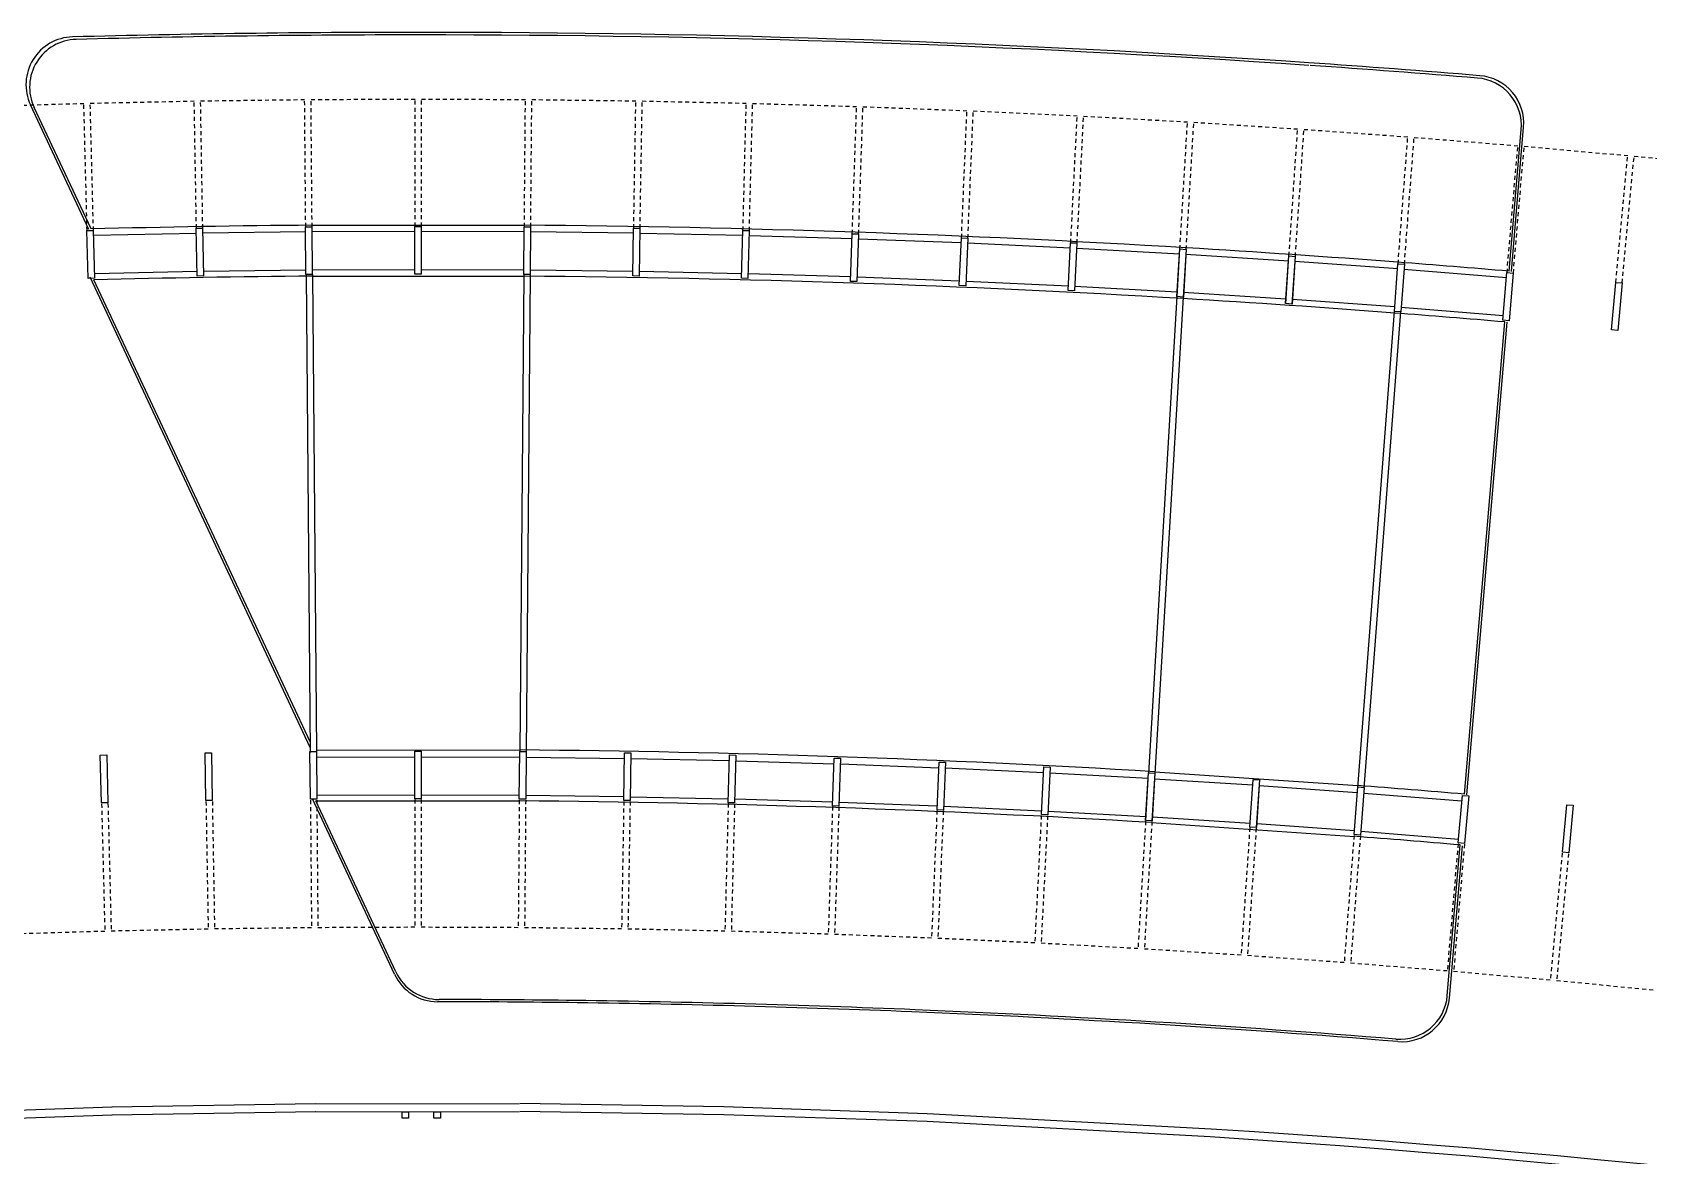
# Model space of a CAD drawing. Header units: millimetres. Extents: x 2958 to 3256, y 1036 to 1150.
# Drawn here: x 3100.3 to 3151.1, y 1085.3 to 1120.6 of the extents above; entities that cross this region are included whole.
import ezdxf

# ---------------------------------------------------------------- set-up
doc = ezdxf.new("R2010")
doc.units = ezdxf.units.MM
doc.linetypes.add('HIDDEN2', pattern=[0.1875, 0.125, -0.0625])
for name, color, linetype in [('AR-ALV-VT1', 2, 'Continuous'), ('BANC', 2, 'Continuous'), ('ESTR', 3, 'Continuous'), ('PISO', 1, 'Continuous'), ('PROJ', 1, 'HIDDEN2')]:
    doc.layers.add(name, color=color, linetype=linetype)

# ---------------------------------------------------------------- blocks, each defined once
blk = doc.blocks.new('PILAR-SLC')
for points in [[(0.197, -26.487), (0.197, -27.987), (-0.003, -27.987), (-0.003, -26.487)], [(0.197, -42.97), (0.197, -44.47), (-0.003, -44.47), (-0.003, -42.97)]]:
    blk.add_lwpolyline(points, close=True)

msp = doc.modelspace()

# ---------------------------------------------------------------- linework, layer by layer
at = {"layer": 'AR-ALV-VT1'}
for points in [[(3222.975, 1070.43, 0.05916), (3137.339, 1086.096), (3128.416, 1086.579), (3122.021, 1086.792)], [(3222.77, 1070.21, 0.058865), (3137.299, 1085.848), (3128.407, 1086.329)]]:
    msp.add_lwpolyline(points, format="xyb", dxfattribs=at)
at = {"layer": 'BANC'}
for p, q in [((3096.396, 1086.579), (3102.797, 1086.793)), ((3096.404, 1086.329), (3102.805, 1086.543)), ((3102.791, 1086.792), (3109.195, 1086.897)), ((3102.795, 1086.542), (3109.199, 1086.647)), ((3109.189, 1086.896), (3115.594, 1086.892)), ((3109.189, 1086.646), (3115.594, 1086.642)), ((3111.914, 1086.642), (3112.114, 1086.642)), ((3111.914, 1086.442), (3111.914, 1086.642)), ((3112.114, 1086.442), (3111.914, 1086.442)), ((3112.114, 1086.642), (3112.114, 1086.442)), ((3112.914, 1086.642), (3113.114, 1086.642)), ((3112.914, 1086.442), (3112.914, 1086.642)), ((3113.114, 1086.442), (3112.914, 1086.442)), ((3113.114, 1086.642), (3113.114, 1086.442)), ((3122.017, 1086.542), (3115.613, 1086.647)), ((3122.021, 1086.792), (3115.617, 1086.897)), ((3128.407, 1086.329), (3122.017, 1086.542))]:
    msp.add_line(p, q, dxfattribs=at)
at = {"layer": 'PISO'}
for p, q in [((3102.068, 1114.359), (3100.235, 1118.273)), ((3102.137, 1114.376), (3100.348, 1118.196)), ((3146.699, 1113.048), (3147.078, 1117.495)), ((3146.769, 1113.042), (3147.155, 1117.569)), ((3109.097, 1114.493), (3115.736, 1114.493)), ((3102.216, 1114.177), (3105.452, 1114.246)), ((3105.649, 1114.25), (3108.886, 1114.291)), ((3109.083, 1114.293), (3112.32, 1114.306)), ((3112.517, 1114.306), (3115.754, 1114.293)), ((3115.951, 1114.291), (3119.188, 1114.25)), ((3119.385, 1114.246), (3122.621, 1114.177)), ((3122.818, 1114.172), (3126.054, 1114.076)), ((3126.251, 1114.069), (3129.485, 1113.945)), ((3129.682, 1113.937), (3132.916, 1113.785)), ((3133.117, 1113.925), (3132.917, 1113.935)), ((3133.113, 1113.775), (3136.344, 1113.596)), ((3136.542, 1113.584), (3139.772, 1113.378)), ((3139.969, 1113.364), (3143.197, 1113.13)), ((3109.023, 1098.089), (3102.108, 1112.859)), ((3102.248, 1112.978), (3105.47, 1113.046)), ((3105.671, 1113.05), (3108.893, 1113.091)), ((3108.896, 1112.941), (3109.024, 1097.932)), ((3109.095, 1113.093), (3112.317, 1113.106)), ((3109.096, 1112.943), (3109.224, 1097.933)), ((3109.097, 1112.893), (3115.736, 1112.893)), ((3112.518, 1113.106), (3115.741, 1113.093)), ((3115.736, 1112.943), (3115.609, 1097.933)), ((3115.936, 1112.941), (3115.809, 1097.932)), ((3115.942, 1113.091), (3119.165, 1113.05)), ((3119.366, 1113.046), (3122.588, 1112.978)), ((3122.789, 1112.973), (3126.01, 1112.877)), ((3126.211, 1112.87), (3129.432, 1112.746)), ((3143.394, 1113.115), (3146.62, 1112.854)), ((3109.021, 1098.257), (3102.223, 1112.777)), ((3129.633, 1112.738), (3132.852, 1112.587)), ((3133.053, 1112.577), (3136.271, 1112.398)), ((3136.471, 1112.386), (3139.687, 1112.181)), ((3136.258, 1112.249), (3135.364, 1097.266)), ((3136.458, 1112.237), (3135.564, 1097.254)), ((3139.888, 1112.167), (3143.102, 1111.934)), ((3143.303, 1111.919), (3146.515, 1111.658)), ((3143.088, 1111.785), (3141.939, 1096.819)), ((3143.287, 1111.769), (3142.138, 1096.803)), ((3145.297, 1096.617), (3146.563, 1111.453)), ((3145.365, 1096.592), (3146.632, 1111.448)), ((3109.224, 1098.006), (3115.609, 1098.005)), ((3109.225, 1097.783), (3112.314, 1097.796)), ((3112.518, 1097.796), (3115.608, 1097.783)), ((3115.812, 1097.782), (3118.901, 1097.742)), ((3119.105, 1097.739), (3122.194, 1097.673)), ((3122.398, 1097.668), (3125.486, 1097.576)), ((3125.69, 1097.569), (3128.777, 1097.45)), ((3128.981, 1097.442), (3132.067, 1097.297)), ((3132.271, 1097.287), (3135.356, 1097.116)), ((3135.559, 1097.104), (3138.643, 1096.906)), ((3135.568, 1097.324), (3141.944, 1096.889)), ((3109.236, 1096.583), (3112.313, 1096.596)), ((3112.52, 1096.596), (3115.596, 1096.583)), ((3115.803, 1096.582), (3118.879, 1096.542)), ((3138.846, 1096.893), (3141.928, 1096.669)), ((3142.131, 1096.654), (3145.211, 1096.404)), ((3111.673, 1090.961), (3109.095, 1096.467)), ((3109.201, 1096.406), (3115.609, 1096.405)), ((3111.717, 1091.031), (3109.201, 1096.406)), ((3119.086, 1096.539), (3122.162, 1096.473)), ((3122.369, 1096.468), (3125.444, 1096.376)), ((3125.65, 1096.369), (3128.725, 1096.251)), ((3128.931, 1096.243), (3132.005, 1096.099)), ((3132.211, 1096.088), (3135.283, 1095.918)), ((3135.459, 1095.728), (3141.835, 1095.292)), ((3135.489, 1095.906), (3138.56, 1095.709)), ((3138.766, 1095.695), (3141.835, 1095.473)), ((3142.041, 1095.457), (3145.107, 1095.208)), ((3144.756, 1090.289), (3145.16, 1095.023)), ((3144.82, 1090.213), (3145.229, 1094.998))]:
    msp.add_line(p, q, dxfattribs=at)
for centre, radius, start, end in [((3112.416, 710.943), 409.609, 90.00037, 91.51966), ((3112.416, 710.943), 409.529, 90.00037, 91.50404), ((3112.416, 710.943), 409.609, 86.08131, 90.00037), ((3112.416, 710.863), 409.609, 86.08131, 90.00037), ((3101.593, 1118.909), 1.5, 91.5197, 205.0883), ((3101.707, 1118.832), 1.5, 91.504, 205.0883), ((3112.416, 710.943), 409.609, 85.3276, 86.08131), ((3112.416, 710.943), 409.529, 85.33747, 86.07542), ((3145.584, 1117.622), 1.5, 355.1219, 85.3375), ((3145.66, 1117.696), 1.5, 355.1219, 85.3276), ((3112.416, 710.943), 403.563, 90.47297, 91.45959), ((3112.416, 710.943), 403.563, 86.57154, 89.52679), ((3112.416, 710.943), 403.563, 85.62447, 86.57154), ((3112.416, 710.943), 403.563, 85.12689, 85.62447), ((3112.416, 710.943), 401.963, 90.47317, 91.45307), ((3112.416, 710.943), 401.963, 86.57149, 89.52683), ((3112.321, 709.346), 403.563, 85.62447, 86.57154), ((3112.416, 710.943), 401.963, 85.12691, 85.62439), ((3112.391, 711.016), 387.003, 86.56656, 89.52353), ((3112.391, 711.016), 387.003, 85.12244, 85.62038), ((3112.391, 711.016), 385.403, 86.56652, 89.52345), ((3112.391, 711.016), 385.403, 85.12244, 85.6202), ((3113.076, 1091.667), 1.5, 205.0883, 269.9008), ((3113.031, 1091.597), 1.5, 205.0883, 269.9075), ((3112.416, 710.943), 379.154, 89.24451, 89.90747), ((3112.416, 710.943), 379.224, 89.255, 89.90079), ((3112.416, 710.943), 379.224, 87.63917, 89.255), ((3112.416, 710.943), 379.154, 87.65561, 89.24451), ((3143.262, 1090.416), 1.5, 265.3529, 355.1219), ((3143.326, 1090.341), 1.5, 265.3424, 355.1219), ((3112.416, 710.943), 379.154, 85.34243, 87.65561), ((3112.416, 710.943), 379.224, 85.35293, 87.63917)]:
    msp.add_arc(centre, radius, start, end, dxfattribs=at)
at = {"layer": 'PROJ'}
for p, q in [((3105.58, 1118.399), (3108.85, 1118.441)), ((3108.884, 1114.441), (3108.85, 1118.441)), ((3109.05, 1118.443), (3112.319, 1118.456)), ((3109.084, 1114.443), (3109.05, 1118.443)), ((3112.319, 1114.456), (3112.319, 1118.456)), ((3112.519, 1114.456), (3112.519, 1118.456)), ((3112.519, 1118.456), (3115.788, 1118.443)), ((3115.754, 1114.443), (3115.788, 1118.443)), ((3115.954, 1114.441), (3115.988, 1118.441)), ((3115.988, 1118.441), (3119.258, 1118.399)), ((3098.644, 1118.224), (3101.912, 1118.321)), ((3102.014, 1114.322), (3101.912, 1118.321)), ((3102.112, 1118.326), (3105.38, 1118.396)), ((3102.214, 1114.327), (3102.112, 1118.326)), ((3105.449, 1114.396), (3105.38, 1118.396)), ((3105.649, 1114.4), (3105.58, 1118.399)), ((3119.19, 1114.4), (3119.258, 1118.399)), ((3119.389, 1114.396), (3119.458, 1118.396)), ((3119.458, 1118.396), (3122.726, 1118.326)), ((3122.624, 1114.327), (3122.726, 1118.326)), ((3122.824, 1114.322), (3122.926, 1118.321)), ((3122.926, 1118.321), (3126.194, 1118.223)), ((3126.058, 1114.226), (3126.194, 1118.223)), ((3126.258, 1114.219), (3126.394, 1118.217)), ((3126.394, 1118.217), (3129.661, 1118.091)), ((3129.491, 1114.095), (3129.661, 1118.091)), ((3129.691, 1114.087), (3129.861, 1118.083)), ((3129.861, 1118.083), (3133.127, 1117.93)), ((3132.923, 1113.935), (3133.127, 1117.93)), ((3133.122, 1113.925), (3133.327, 1117.92)), ((3133.327, 1117.92), (3136.591, 1117.739)), ((3136.353, 1113.746), (3136.591, 1117.739)), ((3136.552, 1113.734), (3136.791, 1117.727)), ((3136.791, 1117.727), (3140.053, 1117.518)), ((3139.781, 1113.528), (3140.053, 1117.518)), ((3139.981, 1113.514), (3140.253, 1117.505)), ((3140.253, 1117.505), (3143.514, 1117.268)), ((3143.208, 1113.28), (3143.514, 1117.268)), ((3143.407, 1113.265), (3143.713, 1117.253)), ((3143.713, 1117.253), (3146.972, 1116.989)), ((3146.632, 1113.003), (3146.972, 1116.989)), ((3146.831, 1112.986), (3147.171, 1116.972)), ((3147.171, 1116.972), (3150.428, 1116.68)), ((3150.054, 1112.697), (3150.428, 1116.68)), ((3150.253, 1112.679), (3150.627, 1116.661)), ((3150.627, 1116.661), (3153.881, 1116.342)), ((3102.469, 1096.318), (3102.571, 1092.319)), ((3102.669, 1096.323), (3102.771, 1092.325)), ((3105.75, 1096.389), (3105.818, 1092.389)), ((3105.95, 1096.392), (3106.018, 1092.393)), ((3109.032, 1096.432), (3109.066, 1092.432)), ((3109.232, 1096.433), (3109.266, 1092.433)), ((3112.314, 1096.446), (3112.314, 1092.446)), ((3112.514, 1096.446), (3112.514, 1092.446)), ((3115.596, 1096.433), (3115.562, 1092.434)), ((3115.796, 1096.432), (3115.762, 1092.432)), ((3118.878, 1096.392), (3118.809, 1092.393)), ((3119.077, 1096.389), (3119.009, 1092.39)), ((3122.159, 1096.323), (3122.057, 1092.325)), ((3122.359, 1096.318), (3122.257, 1092.32)), ((3125.439, 1096.226), (3125.303, 1092.229)), ((3125.639, 1096.22), (3125.503, 1092.222)), ((3128.719, 1096.102), (3128.549, 1092.105)), ((3128.919, 1096.093), (3128.749, 1092.097)), ((3131.998, 1095.949), (3131.793, 1091.954)), ((3132.197, 1095.939), (3131.993, 1091.944)), ((3135.275, 1095.768), (3135.036, 1091.775)), ((3135.474, 1095.756), (3135.236, 1091.763)), ((3138.55, 1095.56), (3138.278, 1091.569)), ((3138.75, 1095.546), (3138.477, 1091.555)), ((3141.824, 1095.323), (3141.517, 1091.335)), ((3142.023, 1095.308), (3141.717, 1091.32)), ((3145.095, 1095.059), (3144.755, 1091.073)), ((3145.294, 1095.042), (3144.954, 1091.056)), ((3148.364, 1094.767), (3147.99, 1090.784)), ((3148.563, 1094.748), (3148.189, 1090.766)), ((3099.524, 1092.229), (3102.571, 1092.319)), ((3102.771, 1092.325), (3105.818, 1092.389)), ((3106.018, 1092.393), (3109.066, 1092.432)), ((3109.266, 1092.433), (3112.314, 1092.446)), ((3112.514, 1092.446), (3115.562, 1092.434)), ((3115.762, 1092.432), (3118.809, 1092.393)), ((3119.009, 1092.39), (3122.057, 1092.325)), ((3122.257, 1092.32), (3125.303, 1092.229)), ((3125.503, 1092.222), (3128.549, 1092.105)), ((3128.749, 1092.097), (3131.793, 1091.954)), ((3131.993, 1091.944), (3135.036, 1091.775)), ((3135.236, 1091.763), (3138.278, 1091.569)), ((3138.477, 1091.555), (3141.517, 1091.335)), ((3141.717, 1091.32), (3144.755, 1091.073)), ((3144.954, 1091.056), (3147.99, 1090.784)), ((3148.189, 1090.766), (3151.223, 1090.468))]:
    msp.add_line(p, q, dxfattribs=at)

# ---------------------------------------------------------------- block references
at = {"layer": 'ESTR'}
for p, rotation in [((3101.335, 1140.801), 1.463414634146342), ((3104.995, 1140.879), 0.975609756097561), ((3108.655, 1140.927), 0.4878048780487805), ((3115.977, 1140.929), 359.5121951219512), ((3119.638, 1140.883), 359.0243902439025), ((3123.298, 1140.806), 358.5365853658537), ((3126.957, 1140.697), 358.0487804878048), ((3130.616, 1140.558), 357.5609756097561), ((3134.273, 1140.388), 357.0731707317073), ((3137.928, 1140.186), 356.5853658536586), ((3137.932, 1140.186), 356.5853658536586), ((3141.581, 1139.953), 356.0975609756098), ((3141.585, 1139.953), 356.0975609756097), ((3145.237, 1139.689), 355.6097560975607), ((3148.886, 1139.394), 355.1219512195125), ((3152.532, 1139.068), 354.634146341463)]:
    msp.add_blockref('PILAR-SLC', p, dxfattribs=dict(at, rotation=rotation))
msp.add_blockref('PILAR-SLC', (3112.316, 1140.943), dxfattribs=at)
msp.add_blockref('PILAR-SLC', (3112.316, 1140.943), dxfattribs=at)

doc.saveas('drawing.dxf')
